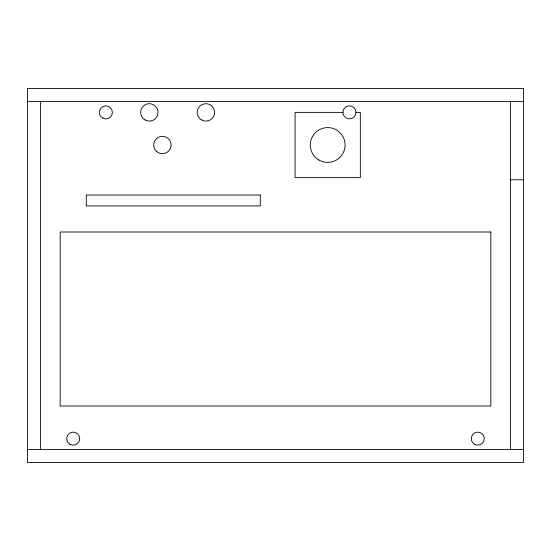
<?xml version="1.0" encoding="UTF-8"?>
<svg xmlns="http://www.w3.org/2000/svg" width="551" height="551" viewBox="0 0 551 551"><rect width="100%" height="100%" fill="white"/><g stroke="black" fill="none" stroke-linecap="round" stroke-linejoin="round"><path stroke-width="0.83" d="M27.55 101.501L523.45 101.501M342.922 112.376L295.074 112.376L295.074 177.622L360.326 177.622L360.326 112.376L355.974 112.376A6.522 6.522 0 0 0 346.186 106.722A6.522 6.522 0 0 0 346.186 118.024A6.522 6.522 0 0 0 355.974 112.376M510.398 179.798L523.45 179.798M27.55 449.499L523.45 449.499M510.398 101.501L510.398 449.499M40.602 101.501L40.602 449.499M523.45 88.449L27.55 88.449L27.55 462.551L523.45 462.551L523.45 88.449M260.272 195.026L86.273 195.026L86.273 205.902L260.272 205.902L260.272 195.026M490.824 231.999L60.176 231.999L60.176 405.997L490.824 405.997L490.824 231.999M69.963 444.278A6.522 6.522 0 0 0 79.75 438.624A6.522 6.522 0 0 0 69.963 432.976A6.522 6.522 0 0 0 69.963 444.278M474.514 444.278A6.522 6.522 0 0 0 484.301 438.624A6.522 6.522 0 0 0 474.514 432.976A6.522 6.522 0 0 0 474.514 444.278M319.001 160.065A17.398 17.398 0 0 0 345.098 145.003A17.398 17.398 0 0 0 319.001 129.933A17.398 17.398 0 0 0 319.001 160.065M102.589 118.024A6.522 6.522 0 0 0 112.376 112.376A6.522 6.522 0 0 0 102.589 106.722A6.522 6.522 0 0 0 102.589 118.024M145.003 119.911A8.699 8.699 0 0 0 158.047 112.376A8.699 8.699 0 0 0 145.003 104.842A8.699 8.699 0 0 0 145.003 119.911M201.549 119.911A8.699 8.699 0 0 0 214.601 112.376A8.699 8.699 0 0 0 201.549 104.842A8.699 8.699 0 0 0 201.549 119.911M156.25 151.153A8.699 8.699 0 0 0 170.803 147.255A8.699 8.699 0 0 0 160.148 136.6A8.699 8.699 0 0 0 156.25 151.153"/></g></svg>
